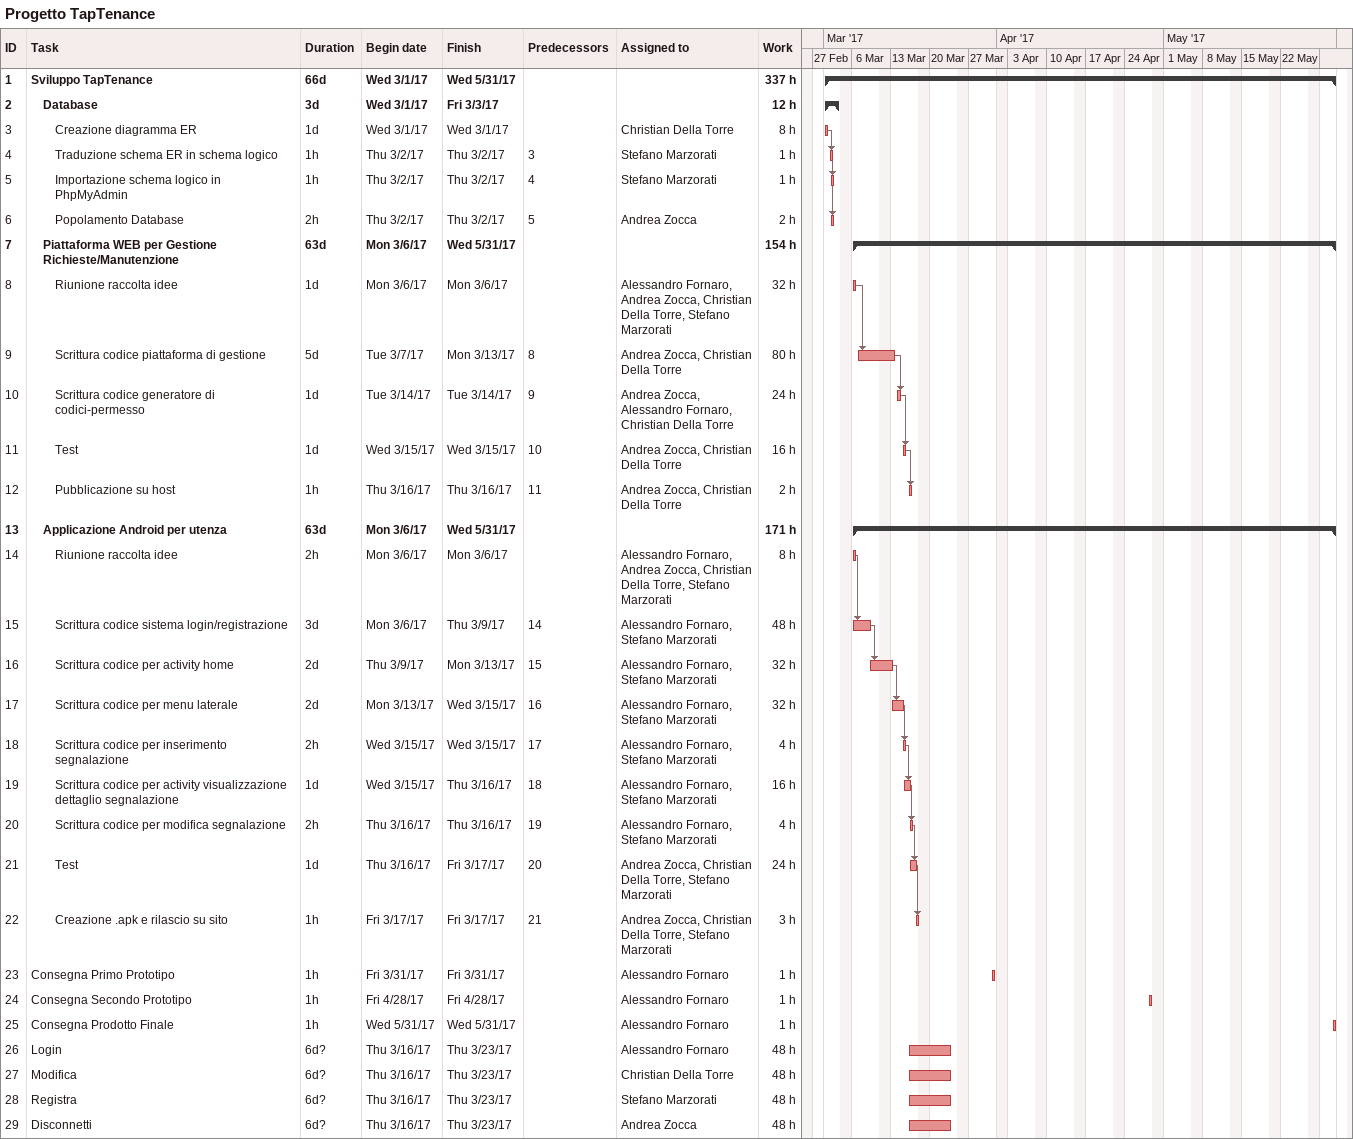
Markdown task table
Progetto TapTenance

| ID | Level | Task | Duration | Start | Finish | Predecessors | Resources | Work (h) |
|---|---|---|---|---|---|---|---|---|
| 1 | 1 | **Sviluppo TapTenance** | 66d | 2017-03-01 | 2017-05-31 |  |  | 337 |
| 2 | 2 | **Database** | 3d | 2017-03-01 | 2017-03-03 |  |  | 12 |
| 3 | 3 | Creazione diagramma ER | 1d | 2017-03-01 | 2017-03-01 |  | Christian Della Torre | 8 |
| 4 | 3 | Traduzione schema ER in schema logico | 1h | 2017-03-02 | 2017-03-02 | 3 | Stefano Marzorati | 1 |
| 5 | 3 | Importazione schema logico in PhpMyAdmin | 1h | 2017-03-02 | 2017-03-02 | 4 | Stefano Marzorati | 1 |
| 6 | 3 | Popolamento Database | 2h | 2017-03-02 | 2017-03-02 | 5 | Andrea Zocca | 2 |
| 7 | 2 | **Piattaforma WEB per Gestione Richieste/Manutenzione** | 63d | 2017-03-06 | 2017-05-31 |  |  | 154 |
| 8 | 3 | Riunione raccolta idee | 1d | 2017-03-06 | 2017-03-06 |  | Alessandro Fornaro, Andrea Zocca, Christian Della Torre, Stefano Marzorati | 32 |
| 9 | 3 | Scrittura codice piattaforma di gestione | 5d | 2017-03-07 | 2017-03-13 | 8 | Andrea Zocca, Christian Della Torre | 80 |
| 10 | 3 | Scrittura codice generatore di codici-permesso | 1d | 2017-03-14 | 2017-03-14 | 9 | Andrea Zocca, Alessandro Fornaro, Christian Della Torre | 24 |
| 11 | 3 | Test | 1d | 2017-03-15 | 2017-03-15 | 10 | Andrea Zocca, Christian Della Torre | 16 |
| 12 | 3 | Pubblicazione su host | 1h | 2017-03-16 | 2017-03-16 | 11 | Andrea Zocca, Christian Della Torre | 2 |
| 13 | 2 | **Applicazione Android per utenza** | 63d | 2017-03-06 | 2017-05-31 |  |  | 171 |
| 14 | 3 | Riunione raccolta idee | 2h | 2017-03-06 | 2017-03-06 |  | Alessandro Fornaro, Andrea Zocca, Christian Della Torre, Stefano Marzorati | 8 |
| 15 | 3 | Scrittura codice sistema login/registrazione | 3d | 2017-03-06 | 2017-03-09 | 14 | Alessandro Fornaro, Stefano Marzorati | 48 |
| 16 | 3 | Scrittura codice per activity home | 2d | 2017-03-09 | 2017-03-13 | 15 | Alessandro Fornaro, Stefano Marzorati | 32 |
| 17 | 3 | Scrittura codice per menu laterale | 2d | 2017-03-13 | 2017-03-15 | 16 | Alessandro Fornaro, Stefano Marzorati | 32 |
| 18 | 3 | Scrittura codice per inserimento segnalazione | 2h | 2017-03-15 | 2017-03-15 | 17 | Alessandro Fornaro, Stefano Marzorati | 4 |
| 19 | 3 | Scrittura codice per activity visualizzazione dettaglio segnalazione | 1d | 2017-03-15 | 2017-03-16 | 18 | Alessandro Fornaro, Stefano Marzorati | 16 |
| 20 | 3 | Scrittura codice per modifica segnalazione | 2h | 2017-03-16 | 2017-03-16 | 19 | Alessandro Fornaro, Stefano Marzorati | 4 |
| 21 | 3 | Test | 1d | 2017-03-16 | 2017-03-17 | 20 | Andrea Zocca, Christian Della Torre, Stefano Marzorati | 24 |
| 22 | 3 | Creazione .apk e rilascio su sito | 1h | 2017-03-17 | 2017-03-17 | 21 | Andrea Zocca, Christian Della Torre, Stefano Marzorati | 3 |
| 23 | 1 | Consegna Primo Prototipo | 1h | 2017-03-31 | 2017-03-31 |  | Alessandro Fornaro | 1 |
| 24 | 1 | Consegna Secondo Prototipo | 1h | 2017-04-28 | 2017-04-28 |  | Alessandro Fornaro | 1 |
| 25 | 1 | Consegna Prodotto Finale | 1h | 2017-05-31 | 2017-05-31 |  | Alessandro Fornaro | 1 |
| 26 | 1 | Login | 6d? | 2017-03-16 | 2017-03-23 |  | Alessandro Fornaro | 48 |
| 27 | 1 | Modifica | 6d? | 2017-03-16 | 2017-03-23 |  | Christian Della Torre | 48 |
| 28 | 1 | Registra | 6d? | 2017-03-16 | 2017-03-23 |  | Stefano Marzorati | 48 |
| 29 | 1 | Disconnetti | 6d? | 2017-03-16 | 2017-03-23 |  | Andrea Zocca | 48 |
